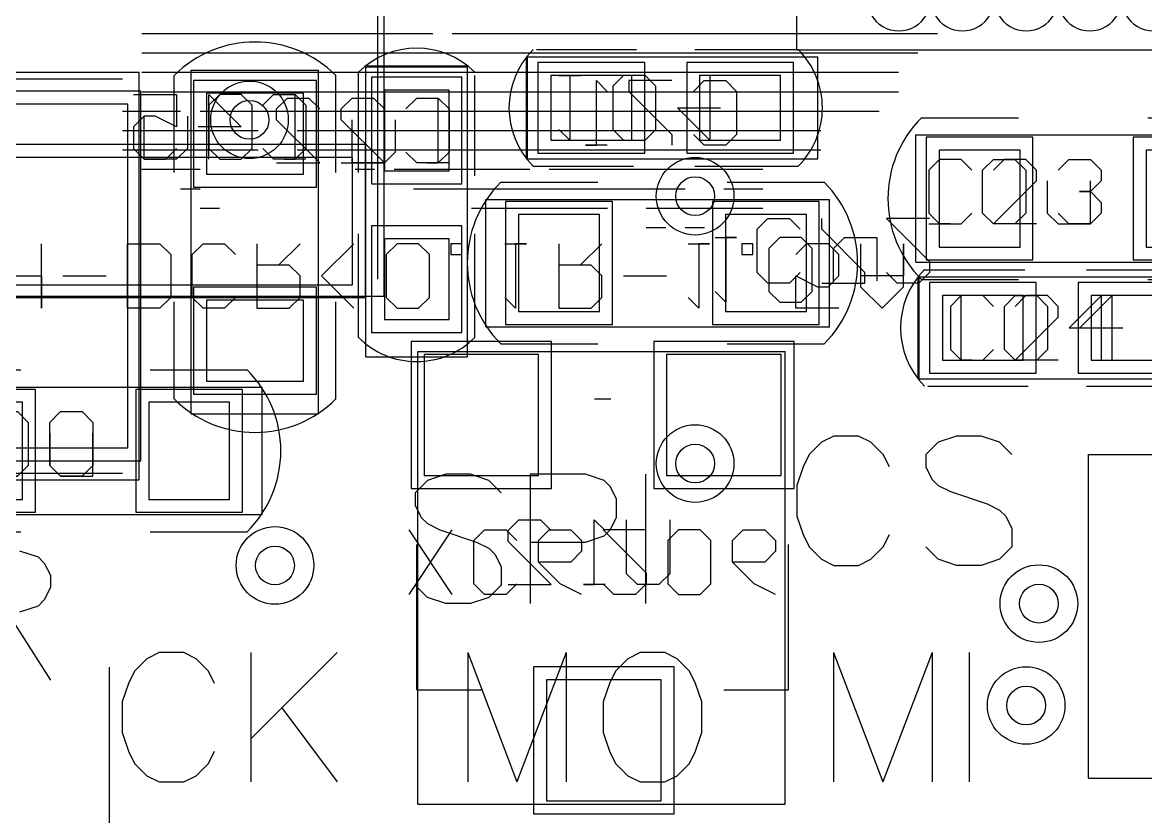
# Model space of a CAD drawing. Header units: millimetres. Extents: x 40.7 to 137.6, y 57.5 to 86.7.
# Drawn here: x 75.52 to 84.34, y 60.73 to 66.96 of the extents above; entities that cross this region are included whole.
import ezdxf

# ---------------------------------------------------------------- set-up
doc = ezdxf.new("R2010")
doc.units = ezdxf.units.MM
for name, color, linetype in [('BottomOverlay', 54, 'Continuous'), ('BottomPaste', 16, 'Continuous'), ('BottomSolder', 6, 'Continuous'), ('DrillDrawing', 1, 'Continuous'), ('Mechanical13', 56, 'Continuous'), ('Mechanical14', 56, 'Continuous'), ('Mechanical15', 56, 'Continuous'), ('Mechanical16', 56, 'Continuous'), ('MultiLayer', 9, 'Continuous'), ('PadHoleLayer', 156, 'Continuous'), ('TopOverlay', 2, 'Continuous'), ('TopPaste', 8, 'Continuous'), ('TopSolder', 216, 'Continuous'), ('ViaHoleLayer', 16, 'Continuous')]:
    doc.layers.add(name, color=color, linetype=linetype)

# ---------------------------------------------------------------- blocks, each defined once
blk = doc.blocks.new('MSOP10_B_2')
at = {"layer": 'BottomSolder'}
for centre in [(2.75, 1), (2.75, 0.5), (2.75, 0), (2.75, -0.5), (2.75, -1)]:
    blk.add_arc(centre, 0.2516, 270, 90, dxfattribs=at)
at = {"layer": 'Mechanical16'}
for q in [(3.15, 1.8), (-3.15, -1.8)]:
    blk.add_line((3.15, -1.8), q, dxfattribs=at)
blk = doc.blocks.new('0402C_B_7')
at = {"layer": 'BottomOverlay'}
for p, q in [((0.3556, 0.4572), (-0.4318, 0.4572)), ((1.6256, 0.4572), (0.8128, 0.4572)), ((0.3302, -0.4572), (-0.4572, -0.4572)), ((1.6256, -0.4572), (0.8128, -0.4572))]:
    blk.add_line(p, q, dxfattribs=at)
for centre, start, end in [((0, 0), 135, 225), ((1.1684, 0), 315, 45)]:
    blk.add_arc(centre, 0.6466, start, end, dxfattribs=at)
at = {"layer": 'BottomPaste'}
for p, q in [((-0.3175, 0.254), (-0.3175, -0.254)), ((0.3175, 0.254), (-0.3175, 0.254)), ((0.3175, -0.254), (0.3175, 0.254)), ((0.8509, 0.254), (0.8509, -0.254)), ((1.4859, 0.254), (0.8509, 0.254)), ((1.4859, -0.254), (1.4859, 0.254)), ((-0.3175, -0.254), (0.3175, -0.254)), ((0.8509, -0.254), (1.4859, -0.254))]:
    blk.add_line(p, q, dxfattribs=at)
at = {"layer": 'BottomSolder'}
for p, q in [((-0.4191, 0.3556), (-0.4191, -0.3556)), ((0.4191, 0.3556), (-0.4191, 0.3556)), ((0.4191, -0.3556), (0.4191, 0.3556)), ((0.7493, 0.3556), (0.7493, -0.3556)), ((1.5875, 0.3556), (0.7493, 0.3556)), ((1.5875, -0.3556), (1.5875, 0.3556)), ((-0.4191, -0.3556), (0.4191, -0.3556)), ((0.7493, -0.3556), (1.5875, -0.3556))]:
    blk.add_line(p, q, dxfattribs=at)
at = {"layer": 'Mechanical14'}
for p, q in [((1.778, 0.4), (-0.508, 0.4)), ((-0.508, -0.4), (-0.508, 0.4)), ((1.778, -0.4), (1.778, 0.4)), ((-0.2538, 0.1694), (-0.1692, 0.254)), ((-0.1692, 0.254), (0.1694, 0.254)), ((0.1694, 0.254), (0.254, 0.1694)), ((-0.2538, 0.0001), (-0.2538, 0.1694)), ((0.254, 0.1694), (0.254, 0.0001)), ((-0.1692, -0.0846), (-0.2538, 0.0001)), ((0.254, 0.0001), (0.1694, -0.0846)), ((-0.2538, -0.3385), (-0.1692, -0.2538)), ((0.254, -0.2538), (-0.0846, -0.5924)), ((0.254, -0.5924), (0.254, -0.2538)), ((-0.2538, -0.5078), (-0.2538, -0.3385)), ((1.778, -0.4), (-0.508, -0.4)), ((-0.1692, -0.5924), (-0.2538, -0.5078)), ((-0.0846, -0.5924), (-0.1692, -0.5924)), ((-0.2538, -0.8463), (-0.1692, -0.7617)), ((0.254, -0.7617), (-0.0846, -1.1002)), ((0.254, -1.1002), (0.254, -0.7617)), ((-0.2538, -1.0156), (-0.2538, -0.8463)), ((-0.1692, -1.1002), (-0.2538, -1.0156)), ((-0.0846, -1.1002), (-0.1692, -1.1002))]:
    blk.add_line(p, q, dxfattribs=at)
at = {"layer": 'Mechanical16'}
for p, q in [((-0.5, -0.4), (-0.5, 0.4)), ((1.778, 0.4), (-0.5, 0.4)), ((1.778, -0.4), (1.778, 0.4)), ((-0.2538, 0.1694), (-0.1692, 0.254)), ((0.254, 0.254), (0.254, 0.0847)), ((0.254, 0.1694), (-0.2538, 0.1694)), ((0.254, 0.0847), (0.254, 0.1694)), ((-0.0846, -0.1692), (0.1694, -0.1692)), ((0.1694, -0.1692), (0.254, -0.2538)), ((0.254, -0.2538), (0.254, -0.5078)), ((1.778, -0.4), (-0.5, -0.4)), ((0.254, -0.5078), (-0.0846, -0.5078))]:
    blk.add_line(p, q, dxfattribs=at)
blk = doc.blocks.new('0603C_60')
at = {"layer": 'Mechanical13'}
for p, q in [((-0.5, -0.5), (-0.5, 0.5)), ((-0.5, 0.5), (2.2, 0.5)), ((2.2, -0.5), (2.2, 0.5)), ((-0.3154, 0.3078), (-0.4, 0.2232)), ((-0.1461, 0.3078), (-0.3154, 0.3078)), ((-0.0614, 0.2232), (-0.1461, 0.3078)), ((0.1925, 0.3078), (0.1078, 0.2232)), ((0.3618, 0.3078), (0.1925, 0.3078)), ((0.4464, 0.2232), (0.3618, 0.3078)), ((0.6157, 0.2232), (0.7003, 0.3078)), ((0.7003, 0.3078), (0.8696, 0.3078)), ((0.8696, 0.3078), (0.9542, 0.2232)), ((-0.4, 0.2232), (-0.4, -0.1154)), ((0.4464, 0.1386), (0.4464, 0.2232)), ((0.9542, 0.2232), (0.9542, 0.1386)), ((0.1078, -0.2), (0.4464, 0.1386)), ((0.9542, 0.1386), (0.8696, 0.0539)), ((0.8696, 0.0539), (0.7849, 0.0539)), ((0.7849, 0.0539), (0.8696, 0.0539)), ((0.8696, 0.0539), (0.9542, -0.0307)), ((0.9542, -0.0307), (0.9542, -0.1154)), ((-0.4, -0.1154), (-0.3154, -0.2)), ((-0.1461, -0.2), (-0.0614, -0.1154)), ((0.7003, -0.2), (0.6157, -0.1154)), ((0.9542, -0.1154), (0.8696, -0.2)), ((-0.3154, -0.2), (-0.1461, -0.2)), ((0.4464, -0.2), (0.1078, -0.2)), ((0.8696, -0.2), (0.7003, -0.2)), ((-0.5, -0.5), (2.2, -0.5))]:
    blk.add_line(p, q, dxfattribs=at)
at = {"layer": 'Mechanical15'}
for p, q in [((-0.5, -0.5), (-0.5, 0.5)), ((-0.5, 0.5), (2.2, 0.5)), ((2.2, -0.5), (2.2, 0.5)), ((-0.3154, 0.3078), (-0.4, 0.2232)), ((-0.3154, -0.2), (-0.3154, 0.3078)), ((0.0232, 0.2232), (0.1078, 0.3078)), ((0.1078, 0.3078), (0.2771, 0.3078)), ((0.2771, 0.3078), (0.3618, 0.2232)), ((0.0232, -0.1154), (0.0232, 0.2232)), ((0.3618, 0.2232), (0.3618, -0.1154)), ((0.531, 0.1386), (0.531, -0.1154)), ((0.8696, -0.2), (0.8696, 0.1386)), ((0.1078, -0.2), (0.0232, -0.1154)), ((0.3618, -0.1154), (0.2771, -0.2)), ((0.531, -0.1154), (0.6157, -0.2)), ((-0.4, -0.2), (-0.2307, -0.2)), ((-0.2307, -0.2), (-0.3154, -0.2)), ((0.2771, -0.2), (0.1078, -0.2)), ((0.6157, -0.2), (0.8696, -0.2)), ((-0.5, -0.5), (2.2, -0.5))]:
    blk.add_line(p, q, dxfattribs=at)
at = {"layer": 'TopOverlay'}
for p, q in [((-0.4572, 0.635), (0.3048, 0.635)), ((1.3208, 0.635), (2.0828, 0.635)), ((-0.4572, -0.635), (0.3048, -0.635)), ((1.3208, -0.635), (2.0828, -0.635))]:
    blk.add_line(p, q, dxfattribs=at)
for centre, start, end in [((0.1778, 0), 135, 225), ((1.4478, 0), 315, 45)]:
    blk.add_arc(centre, 0.898, start, end, dxfattribs=at)
at = {"layer": 'TopPaste'}
for p, q in [((-0.3175, 0.381), (-0.3175, -0.381)), ((0.3175, 0.381), (-0.3175, 0.381)), ((0.3175, -0.381), (0.3175, 0.381)), ((1.3081, 0.381), (1.3081, -0.381)), ((1.9431, 0.381), (1.3081, 0.381)), ((1.9431, -0.381), (1.9431, 0.381)), ((-0.3175, -0.381), (0.3175, -0.381)), ((1.3081, -0.381), (1.9431, -0.381))]:
    blk.add_line(p, q, dxfattribs=at)
at = {"layer": 'TopSolder'}
for p, q in [((-0.4191, 0.4826), (-0.4191, -0.4826)), ((0.4191, 0.4826), (-0.4191, 0.4826)), ((0.4191, -0.4826), (0.4191, 0.4826)), ((1.2065, 0.4826), (1.2065, -0.4826)), ((2.0447, 0.4826), (1.2065, 0.4826)), ((2.0447, -0.4826), (2.0447, 0.4826)), ((-0.4191, -0.4826), (0.4191, -0.4826)), ((1.2065, -0.4826), (2.0447, -0.4826))]:
    blk.add_line(p, q, dxfattribs=at)
blk = doc.blocks.new('0402C_61')
at = {"layer": 'Mechanical13'}
for p, q in [((-0.508, 0.4), (1.778, 0.4)), ((-0.508, -0.4), (-0.508, 0.4)), ((1.778, -0.4), (1.778, 0.4)), ((-0.1694, 0.2538), (-0.254, 0.1692)), ((-0.0001, 0.2538), (-0.1694, 0.2538)), ((0.0846, 0.1692), (-0.0001, 0.2538)), ((0.3385, 0.2538), (0.2538, 0.1692)), ((0.5078, 0.2538), (0.3385, 0.2538)), ((0.5924, 0.1692), (0.5078, 0.2538)), ((1.0156, 0.2538), (0.7617, -0.0001)), ((1.0156, -0.254), (1.0156, 0.2538)), ((-0.254, 0.1692), (-0.254, -0.1694)), ((0.5924, 0.0846), (0.5924, 0.1692)), ((0.2538, -0.254), (0.5924, 0.0846)), ((0.7617, -0.0001), (1.1002, -0.0001)), ((-0.254, -0.1694), (-0.1694, -0.254)), ((-0.0001, -0.254), (0.0846, -0.1694)), ((-0.1694, -0.254), (-0.0001, -0.254)), ((0.5924, -0.254), (0.2538, -0.254)), ((-0.508, -0.4), (1.778, -0.4))]:
    blk.add_line(p, q, dxfattribs=at)
at = {"layer": 'Mechanical15'}
for p, q in [((-0.5, -0.4), (-0.5, 0.4)), ((-0.5, 0.4), (1.778, 0.4)), ((1.778, -0.4), (1.778, 0.4)), ((-0.1694, 0.2538), (-0.254, 0.1692)), ((-0.1694, -0.254), (-0.1694, 0.2538)), ((0.1692, 0.1692), (0.2538, 0.2538)), ((0.2538, 0.2538), (0.4231, 0.2538)), ((0.4231, 0.2538), (0.5078, 0.1692)), ((0.931, 0.2538), (0.677, -0.0001)), ((0.931, -0.254), (0.931, 0.2538)), ((0.1692, -0.1694), (0.1692, 0.1692)), ((0.5078, 0.1692), (0.5078, -0.1694)), ((0.677, -0.0001), (1.0156, -0.0001)), ((0.2538, -0.254), (0.1692, -0.1694)), ((0.5078, -0.1694), (0.4231, -0.254)), ((-0.254, -0.254), (-0.0847, -0.254)), ((-0.0847, -0.254), (-0.1694, -0.254)), ((0.4231, -0.254), (0.2538, -0.254)), ((-0.5, -0.4), (1.778, -0.4))]:
    blk.add_line(p, q, dxfattribs=at)
at = {"layer": 'TopOverlay'}
for p, q in [((-0.4572, 0.4572), (0.3302, 0.4572)), ((0.8128, 0.4572), (1.6256, 0.4572)), ((-0.4318, -0.4572), (0.3556, -0.4572)), ((0.8128, -0.4572), (1.6256, -0.4572))]:
    blk.add_line(p, q, dxfattribs=at)
for centre, start, end in [((0, 0), 135, 225), ((1.1684, 0), 315, 45)]:
    blk.add_arc(centre, 0.6466, start, end, dxfattribs=at)
at = {"layer": 'TopPaste'}
for p, q in [((-0.3175, 0.254), (-0.3175, -0.254)), ((0.3175, 0.254), (-0.3175, 0.254)), ((0.3175, -0.254), (0.3175, 0.254)), ((0.8509, 0.254), (0.8509, -0.254)), ((1.4859, 0.254), (0.8509, 0.254)), ((1.4859, -0.254), (1.4859, 0.254)), ((-0.3175, -0.254), (0.3175, -0.254)), ((0.8509, -0.254), (1.4859, -0.254))]:
    blk.add_line(p, q, dxfattribs=at)
at = {"layer": 'TopSolder'}
for p, q in [((-0.4191, 0.3556), (-0.4191, -0.3556)), ((0.4191, 0.3556), (-0.4191, 0.3556)), ((0.4191, -0.3556), (0.4191, 0.3556)), ((0.7493, 0.3556), (0.7493, -0.3556)), ((1.5875, 0.3556), (0.7493, 0.3556)), ((1.5875, -0.3556), (1.5875, 0.3556)), ((-0.4191, -0.3556), (0.4191, -0.3556)), ((0.7493, -0.3556), (1.5875, -0.3556))]:
    blk.add_line(p, q, dxfattribs=at)
blk = doc.blocks.new('0603C_B_62')
at = {"layer": 'BottomOverlay'}
for p, q in [((0.3048, 0.635), (-0.4572, 0.635)), ((2.0828, 0.635), (1.3208, 0.635)), ((0.3048, -0.635), (-0.4572, -0.635)), ((2.0828, -0.635), (1.3208, -0.635))]:
    blk.add_line(p, q, dxfattribs=at)
for centre, start, end in [((0.1778, 0), 135, 225), ((1.4478, 0), 315, 45)]:
    blk.add_arc(centre, 0.898, start, end, dxfattribs=at)
at = {"layer": 'BottomPaste'}
for p, q in [((-0.3175, 0.381), (-0.3175, -0.381)), ((0.3175, 0.381), (-0.3175, 0.381)), ((0.3175, -0.381), (0.3175, 0.381)), ((1.3081, 0.381), (1.3081, -0.381)), ((1.9431, 0.381), (1.3081, 0.381)), ((1.9431, -0.381), (1.9431, 0.381)), ((-0.3175, -0.381), (0.3175, -0.381)), ((1.3081, -0.381), (1.9431, -0.381))]:
    blk.add_line(p, q, dxfattribs=at)
at = {"layer": 'BottomSolder'}
for p, q in [((-0.4191, 0.4826), (-0.4191, -0.4826)), ((0.4191, 0.4826), (-0.4191, 0.4826)), ((0.4191, -0.4826), (0.4191, 0.4826)), ((1.2065, 0.4826), (1.2065, -0.4826)), ((2.0447, 0.4826), (1.2065, 0.4826)), ((2.0447, -0.4826), (2.0447, 0.4826)), ((-0.4191, -0.4826), (0.4191, -0.4826)), ((1.2065, -0.4826), (2.0447, -0.4826))]:
    blk.add_line(p, q, dxfattribs=at)
at = {"layer": 'Mechanical14'}
for p, q in [((2.2, 0.5), (-0.5, 0.5)), ((-0.5, -0.5), (-0.5, 0.5)), ((2.2, -0.5), (2.2, 0.5)), ((-0.3078, 0.3154), (-0.2232, 0.4)), ((-0.2232, 0.4), (0.1154, 0.4)), ((0.1154, 0.4), (0.2, 0.3154)), ((-0.3078, 0.1461), (-0.3078, 0.3154)), ((0.2, 0.3154), (0.2, 0.1461)), ((-0.2232, 0.0614), (-0.3078, 0.1461)), ((0.2, 0.1461), (0.1154, 0.0614)), ((-0.3078, -0.3618), (-0.0539, -0.1078)), ((-0.0539, -0.1078), (-0.0539, -0.4464)), ((0.2, -0.3618), (-0.3078, -0.3618)), ((2.2, -0.5), (-0.5, -0.5)), ((-0.3078, -0.9542), (-0.3078, -0.6157)), ((-0.3078, -0.6157), (-0.0539, -0.6157)), ((-0.0539, -0.6157), (-0.1386, -0.7849)), ((0.2, -0.7003), (0.1154, -0.6157)), ((0.2, -0.8696), (0.2, -0.7003)), ((-0.1386, -0.7849), (-0.1386, -0.8696)), ((-0.1386, -0.8696), (-0.0539, -0.9542)), ((0.1154, -0.9542), (0.2, -0.8696)), ((-0.0539, -0.9542), (0.1154, -0.9542))]:
    blk.add_line(p, q, dxfattribs=at)
at = {"layer": 'Mechanical16'}
for p, q in [((-0.5, -0.5), (-0.5, 0.5)), ((2.2, 0.5), (-0.5, 0.5)), ((2.2, -0.5), (2.2, 0.5)), ((-0.3078, 0.3154), (-0.2232, 0.4)), ((0.2, 0.4), (0.2, 0.2307)), ((0.2, 0.3154), (-0.3078, 0.3154)), ((0.2, 0.2307), (0.2, 0.3154)), ((-0.2232, -0.0232), (-0.3078, -0.1078)), ((0.1154, -0.0232), (-0.2232, -0.0232)), ((0.2, -0.1078), (0.1154, -0.0232)), ((-0.3078, -0.1078), (-0.3078, -0.2771)), ((0.2, -0.2771), (0.2, -0.1078)), ((-0.3078, -0.2771), (-0.2232, -0.3618)), ((0.1154, -0.3618), (0.2, -0.2771)), ((-0.2232, -0.3618), (0.1154, -0.3618)), ((2.2, -0.5), (-0.5, -0.5)), ((-0.1386, -0.531), (0.1154, -0.531)), ((0.1154, -0.531), (0.2, -0.6157)), ((0.2, -0.6157), (0.2, -0.8696)), ((0.2, -0.8696), (-0.1386, -0.8696))]:
    blk.add_line(p, q, dxfattribs=at)
blk = doc.blocks.new('NR3015_B_72')
at = {"layer": 'BottomOverlay'}
for p, q in [((-0.4318, 1.5494), (2.667, 1.5494)), ((-0.4318, -1.5494), (2.667, -1.5494))]:
    blk.add_line(p, q, dxfattribs=at)
at = {"layer": 'BottomPaste'}
for p, q in [((2.7098, 1.35), (1.7098, 1.35)), ((2.7098, -1.35), (2.7098, 1.35)), ((1.7098, -1.35), (2.7098, -1.35))]:
    blk.add_line(p, q, dxfattribs=at)
at = {"layer": 'BottomSolder'}
for p, q in [((2.8114, 1.4516), (1.6082, 1.4516)), ((2.8114, -1.4516), (2.8114, 1.4516)), ((1.6082, -1.4516), (2.8114, -1.4516))]:
    blk.add_line(p, q, dxfattribs=at)
at = {"layer": 'Mechanical14'}
for p, q in [((-0.6, 1.6), (2.8, 1.6)), ((2.8, -1.6), (2.8, 1.6)), ((-0.6, -1.6), (2.8, -1.6))]:
    blk.add_line(p, q, dxfattribs=at)
at = {"layer": 'Mechanical16'}
for p, q in [((-0.6, 1.6), (2.8, 1.6)), ((2.8, -1.6), (2.8, 1.6)), ((2.0313, -0.2538), (2.0313, 0.254)), ((2.7084, -0.2538), (2.7084, 0.254)), ((2.7084, 0.254), (2.9623, 0.254)), ((2.9623, 0.254), (3.0469, 0.1694)), ((3.2162, 0.1694), (3.3008, 0.254)), ((3.3008, 0.254), (3.4701, 0.254)), ((3.4701, 0.254), (3.5548, 0.1694)), ((3.724, 0.254), (3.724, -0.2538)), ((3.8933, 0.0847), (4.0626, 0.254)), ((4.4858, 0.254), (4.2319, 0.0001)), ((4.8244, 0.254), (4.7397, 0.1694)), ((4.9936, 0.254), (4.8244, 0.254)), ((5.0783, 0.1694), (4.9936, 0.254)), ((5.2475, 0.254), (5.2475, 0.1694)), ((5.3322, 0.254), (5.2475, 0.254)), ((5.3322, 0.1694), (5.3322, 0.254)), ((5.6707, 0.254), (5.84, 0.254)), ((5.84, 0.254), (5.7554, 0.254)), ((5.7554, 0.254), (5.7554, -0.2538)), ((6.0939, 0.254), (6.0939, -0.2538)), ((6.2632, 0.0847), (6.4325, 0.254)), ((7.1096, 0.254), (7.2789, 0.254)), ((7.2789, 0.254), (7.1943, 0.254)), ((7.1943, 0.254), (7.1943, -0.2538)), ((7.5328, 0.254), (7.5328, 0.1694)), ((7.6174, 0.254), (7.5328, 0.254)), ((7.6174, 0.1694), (7.6174, 0.254)), ((8.0406, 0.254), (7.956, 0.1694)), ((8.2099, 0.254), (8.0406, 0.254)), ((8.2946, 0.1694), (8.2099, 0.254)), ((8.4638, 0.254), (8.4638, -0.0846)), ((8.8024, -0.0846), (8.8024, 0.254)), ((8.8024, 0.254), (8.8024, 0.0001)), ((3.0469, 0.1694), (3.0469, -0.1692)), ((3.2162, -0.1692), (3.2162, 0.1694)), ((4.7397, 0.1694), (4.7397, -0.1692)), ((5.0783, -0.1692), (5.0783, 0.1694)), ((5.2475, 0.1694), (5.3322, 0.1694)), ((7.5328, 0.1694), (7.6174, 0.1694)), ((8.2946, 0.0001), (8.2946, 0.1694)), ((1.6927, 0.0001), (2.0313, 0.0001)), ((2.0313, 0.0001), (2.0313, -0.2538)), ((2.2005, 0.0001), (2.5391, 0.0001)), ((3.978, 0.0847), (3.724, 0.0847)), ((4.0626, 0.0001), (3.978, 0.0847)), ((4.0626, -0.1692), (4.0626, 0.0001)), ((4.2319, 0.0001), (4.4858, -0.2538)), ((6.3479, 0.0847), (6.0939, 0.0847)), ((6.4325, 0.0001), (6.3479, 0.0847)), ((6.4325, -0.1692), (6.4325, 0.0001)), ((6.6018, 0.0001), (6.9403, 0.0001)), ((7.956, -0.2538), (7.956, 0.0001)), ((7.956, 0.0001), (8.1253, -0.0846)), ((8.2099, -0.0846), (8.2946, 0.0001)), ((8.8024, 0.0001), (8.4638, 0.0001)), ((8.1253, -0.0846), (8.2099, -0.0846)), ((8.4638, -0.0846), (8.6331, -0.2538)), ((8.6331, -0.2538), (8.8024, -0.0846)), ((3.0469, -0.1692), (2.9623, -0.2538)), ((3.3008, -0.2538), (3.2162, -0.1692)), ((3.5548, -0.1692), (3.4701, -0.2538)), ((3.978, -0.2538), (4.0626, -0.1692)), ((4.7397, -0.1692), (4.8244, -0.2538)), ((4.9936, -0.2538), (5.0783, -0.1692)), ((5.7554, -0.2538), (5.6707, -0.1692)), ((6.3479, -0.2538), (6.4325, -0.1692)), ((7.1943, -0.2538), (7.1096, -0.1692)), ((2.9623, -0.2538), (2.7084, -0.2538)), ((3.4701, -0.2538), (3.3008, -0.2538)), ((3.724, -0.2538), (3.978, -0.2538)), ((4.8244, -0.2538), (4.9936, -0.2538)), ((6.0939, -0.2538), (6.3479, -0.2538)), ((8.2946, -0.2538), (7.956, -0.2538)), ((-0.6, -1.6), (2.8, -1.6))]:
    blk.add_line(p, q, dxfattribs=at)
blk = doc.blocks.new('SOT_23_B_84')
at = {"layer": 'BottomOverlay'}
for p, q in [((0.889, 0.127), (1.016, 0.127)), ((-0.508, -2.159), (-0.508, -1.016)), ((2.413, -2.159), (2.413, -1.016)), ((-0.508, -2.159), (0, -2.159)), ((1.905, -2.159), (2.413, -2.159))]:
    blk.add_line(p, q, dxfattribs=at)
at = {"layer": 'BottomPaste'}
for p, q in [((-0.45, 0.475), (-0.45, -0.475)), ((0.45, 0.475), (-0.45, 0.475)), ((0.45, -0.475), (0.45, 0.475)), ((1.455, 0.475), (1.455, -0.475)), ((2.355, 0.475), (1.455, 0.475)), ((2.355, -0.475), (2.355, 0.475)), ((-0.45, -0.475), (0.45, -0.475)), ((1.455, -0.475), (2.355, -0.475)), ((0.512, -2.0801), (0.512, -3.0301)), ((1.412, -2.0801), (0.512, -2.0801)), ((1.412, -3.0301), (1.412, -2.0801)), ((0.512, -3.0301), (1.412, -3.0301))]:
    blk.add_line(p, q, dxfattribs=at)
at = {"layer": 'BottomSolder'}
for p, q in [((-0.5516, 0.5766), (-0.5516, -0.5766)), ((0.5516, 0.5766), (-0.5516, 0.5766)), ((0.5516, -0.5766), (0.5516, 0.5766)), ((1.3534, 0.5766), (1.3534, -0.5766)), ((2.4566, 0.5766), (1.3534, 0.5766)), ((2.4566, -0.5766), (2.4566, 0.5766)), ((-0.5516, -0.5766), (0.5516, -0.5766)), ((1.3534, -0.5766), (2.4566, -0.5766)), ((0.4104, -1.9785), (0.4104, -3.1317)), ((1.5136, -1.9785), (0.4104, -1.9785)), ((1.5136, -3.1317), (1.5136, -1.9785)), ((0.4104, -3.1317), (1.5136, -3.1317))]:
    blk.add_line(p, q, dxfattribs=at)
at = {"layer": 'Mechanical14'}
for p, q in [((-0.5, 0.5), (2.387, 0.5)), ((-0.5, -3.0551), (-0.5, 0.5)), ((2.387, -3.0551), (2.387, 0.5)), ((0.2094, -0.9078), (0.294, -0.8232)), ((0.294, -0.8232), (0.4633, -0.8232)), ((0.4633, -0.8232), (0.548, -0.9078)), ((0.8865, -1.331), (0.8865, -0.8232)), ((0.8865, -0.8232), (0.9712, -0.9078)), ((1.1404, -1.2464), (1.1404, -0.8232)), ((1.479, -0.8232), (1.479, -1.2464)), ((0.2094, -0.9924), (0.2094, -0.9078)), ((0.548, -1.331), (0.2094, -0.9924)), ((1.2251, -1.331), (1.1404, -1.2464)), ((1.479, -1.2464), (1.3944, -1.331)), ((0.2094, -1.331), (0.548, -1.331)), ((0.9712, -1.331), (0.8019, -1.331)), ((0.8019, -1.331), (0.8865, -1.331)), ((1.3944, -1.331), (1.2251, -1.331)), ((-0.5, -3.0551), (2.387, -3.0551))]:
    blk.add_line(p, q, dxfattribs=at)
at = {"layer": 'Mechanical16'}
for p, q in [((-0.5, -3.0551), (-0.5, 0.5)), ((-0.5, 0.5), (2.387, 0.5)), ((2.387, -3.0551), (2.387, 0.5)), ((-0.567, -1.4089), (-0.2284, -0.9011)), ((-0.2284, -1.4089), (-0.567, -0.9011)), ((-0.0591, -0.9857), (0.0255, -0.9011)), ((0.0255, -0.9011), (0.1948, -0.9011)), ((0.1948, -0.9011), (0.2794, -0.9857)), ((0.4487, -0.9857), (0.5333, -0.9011)), ((0.5333, -0.9011), (0.7026, -0.9011)), ((0.7026, -0.9011), (0.7873, -0.9857)), ((1.2951, -0.9011), (0.9565, -0.9011)), ((0.9565, -0.9011), (1.2951, -1.2396)), ((1.549, -0.9011), (1.4644, -0.9857)), ((1.7183, -0.9011), (1.549, -0.9011)), ((1.8029, -0.9857), (1.7183, -0.9011)), ((1.9722, -0.9857), (2.0568, -0.9011)), ((2.0568, -0.9011), (2.2261, -0.9011)), ((2.2261, -0.9011), (2.3108, -0.9857)), ((-0.0591, -1.3243), (-0.0591, -0.9857)), ((0.4487, -1.155), (0.4487, -0.9857)), ((0.7873, -0.9857), (0.7873, -1.0703)), ((1.4644, -0.9857), (1.4644, -1.3243)), ((1.8029, -1.3243), (1.8029, -0.9857)), ((1.9722, -1.155), (1.9722, -0.9857)), ((2.3108, -0.9857), (2.3108, -1.0703)), ((0.7873, -1.0703), (0.7026, -1.155)), ((2.3108, -1.0703), (2.2261, -1.155)), ((0.618, -1.3243), (0.4487, -1.155)), ((0.7026, -1.155), (0.4487, -1.155)), ((2.1415, -1.3243), (1.9722, -1.155)), ((2.2261, -1.155), (1.9722, -1.155)), ((1.2951, -1.2396), (1.2951, -1.3243)), ((0.0255, -1.4089), (-0.0591, -1.3243)), ((0.1948, -1.4089), (0.0255, -1.4089)), ((0.2794, -1.3243), (0.1948, -1.4089)), ((0.7873, -1.4089), (0.618, -1.3243)), ((1.0412, -1.4089), (0.9565, -1.3243)), ((1.2104, -1.4089), (1.0412, -1.4089)), ((1.2951, -1.3243), (1.2104, -1.4089)), ((1.4644, -1.3243), (1.549, -1.4089)), ((1.549, -1.4089), (1.7183, -1.4089)), ((1.7183, -1.4089), (1.8029, -1.3243)), ((2.3108, -1.4089), (2.1415, -1.3243)), ((-0.5, -3.0551), (2.387, -3.0551))]:
    blk.add_line(p, q, dxfattribs=at)
blk = doc.blocks.new('0603C_B_85')
at = {"layer": 'BottomOverlay'}
for p, q in [((0.3048, 0.635), (-0.4572, 0.635)), ((2.0828, 0.635), (1.3208, 0.635)), ((0.3048, -0.635), (-0.4572, -0.635)), ((2.0828, -0.635), (1.3208, -0.635))]:
    blk.add_line(p, q, dxfattribs=at)
for centre, start, end in [((0.1778, 0), 135, 225), ((1.4478, 0), 315, 45)]:
    blk.add_arc(centre, 0.898, start, end, dxfattribs=at)
at = {"layer": 'BottomPaste'}
for p, q in [((-0.3175, 0.381), (-0.3175, -0.381)), ((0.3175, 0.381), (-0.3175, 0.381)), ((0.3175, -0.381), (0.3175, 0.381)), ((1.3081, 0.381), (1.3081, -0.381)), ((1.9431, 0.381), (1.3081, 0.381)), ((1.9431, -0.381), (1.9431, 0.381)), ((-0.3175, -0.381), (0.3175, -0.381)), ((1.3081, -0.381), (1.9431, -0.381))]:
    blk.add_line(p, q, dxfattribs=at)
at = {"layer": 'BottomSolder'}
for p, q in [((-0.4191, 0.4826), (-0.4191, -0.4826)), ((0.4191, 0.4826), (-0.4191, 0.4826)), ((0.4191, -0.4826), (0.4191, 0.4826)), ((1.2065, 0.4826), (1.2065, -0.4826)), ((2.0447, 0.4826), (1.2065, 0.4826)), ((2.0447, -0.4826), (2.0447, 0.4826)), ((-0.4191, -0.4826), (0.4191, -0.4826)), ((1.2065, -0.4826), (2.0447, -0.4826))]:
    blk.add_line(p, q, dxfattribs=at)
at = {"layer": 'Mechanical14'}
for p, q in [((2.2, 0.5), (-0.5, 0.5)), ((-0.5, 0.5), (-0.5, -0.5)), ((2.2, 0.5), (2.2, -0.5)), ((-1.2854, 0.0734), (-1.2008, 0.158)), ((-1.2008, 0.158), (-1.0315, 0.158)), ((-1.0315, 0.158), (-0.9469, 0.0734)), ((-0.439, 0.158), (-0.7776, 0.158)), ((-0.7776, 0.158), (-0.7776, 0.0734)), ((-0.2698, 0.0734), (-0.1851, 0.158)), ((-0.1851, 0.158), (-0.0158, 0.158)), ((-0.0158, 0.158), (0.0688, 0.0734)), ((-1.2854, -0.0112), (-1.2854, 0.0734)), ((-0.7776, 0.0734), (-0.439, -0.2652)), ((0.0688, 0.0734), (0.0688, -0.2652)), ((-0.9469, -0.3498), (-1.2854, -0.0112)), ((-1.2854, -0.3498), (-0.9469, -0.3498)), ((-0.439, -0.2652), (-0.439, -0.3498)), ((-0.1851, -0.3498), (-0.2698, -0.2652)), ((-0.0158, -0.3498), (-0.1851, -0.3498)), ((0.0688, -0.2652), (-0.0158, -0.3498)), ((2.2, -0.5), (-0.5, -0.5))]:
    blk.add_line(p, q, dxfattribs=at)
at = {"layer": 'Mechanical16'}
for p, q in [((-0.5, 0.5), (-0.5, -0.5)), ((2.2, 0.5), (-0.5, 0.5)), ((2.2, 0.5), (2.2, -0.5)), ((-0.2771, 0.3078), (-0.3618, 0.2232)), ((-0.1078, 0.3078), (-0.2771, 0.3078)), ((-0.0232, 0.2232), (-0.1078, 0.3078)), ((0.3154, -0.2), (0.3154, 0.3078)), ((0.3154, 0.3078), (0.4, 0.2232)), ((-0.3618, 0.2232), (-0.3618, -0.1154)), ((-0.0232, -0.1154), (-0.0232, 0.2232)), ((-0.8696, -0.2), (-0.8696, 0.1386)), ((-0.531, 0.1386), (-0.531, -0.1154)), ((-0.531, -0.1154), (-0.6157, -0.2)), ((-0.3618, -0.1154), (-0.2771, -0.2)), ((-0.1078, -0.2), (-0.0232, -0.1154)), ((-0.6157, -0.2), (-0.8696, -0.2)), ((-0.2771, -0.2), (-0.1078, -0.2)), ((0.4, -0.2), (0.2307, -0.2)), ((0.2307, -0.2), (0.3154, -0.2)), ((2.2, -0.5), (-0.5, -0.5))]:
    blk.add_line(p, q, dxfattribs=at)
blk = doc.blocks.new('0402C_B_86')
at = {"layer": 'BottomOverlay'}
for p, q in [((-0.4318, 0.4572), (0.3556, 0.4572)), ((0.8128, 0.4572), (1.6256, 0.4572)), ((-0.4572, -0.4572), (0.3302, -0.4572)), ((0.8128, -0.4572), (1.6256, -0.4572))]:
    blk.add_line(p, q, dxfattribs=at)
for centre, start, end in [((0, 0), 135, 225), ((1.1684, 0), 315, 45)]:
    blk.add_arc(centre, 0.6466, start, end, dxfattribs=at)
at = {"layer": 'BottomPaste'}
for p, q in [((-0.3175, 0.254), (-0.3175, -0.254)), ((0.3175, 0.254), (-0.3175, 0.254)), ((0.3175, -0.254), (0.3175, 0.254)), ((0.8509, 0.254), (0.8509, -0.254)), ((1.4859, 0.254), (0.8509, 0.254)), ((1.4859, -0.254), (1.4859, 0.254)), ((-0.3175, -0.254), (0.3175, -0.254)), ((0.8509, -0.254), (1.4859, -0.254))]:
    blk.add_line(p, q, dxfattribs=at)
at = {"layer": 'BottomSolder'}
for p, q in [((-0.4191, 0.3556), (-0.4191, -0.3556)), ((0.4191, 0.3556), (-0.4191, 0.3556)), ((0.4191, -0.3556), (0.4191, 0.3556)), ((0.7493, 0.3556), (0.7493, -0.3556)), ((1.5875, 0.3556), (0.7493, 0.3556)), ((1.5875, -0.3556), (1.5875, 0.3556)), ((-0.4191, -0.3556), (0.4191, -0.3556)), ((0.7493, -0.3556), (1.5875, -0.3556))]:
    blk.add_line(p, q, dxfattribs=at)
at = {"layer": 'Mechanical14'}
for p, q in [((-0.508, 0.4), (1.778, 0.4)), ((-0.508, -0.4), (-0.508, 0.4)), ((1.778, -0.4), (1.778, 0.4)), ((0.0401, -0.294), (0.0401, 0.2138)), ((0.0401, 0.2138), (0.1247, 0.1292)), ((0.6326, 0.2138), (0.294, 0.2138)), ((0.294, 0.2138), (0.294, 0.1292)), ((0.8018, 0.1292), (0.8865, 0.2138)), ((0.8865, 0.2138), (1.0558, 0.2138)), ((1.0558, 0.2138), (1.1404, 0.1292)), ((0.294, 0.1292), (0.6326, -0.2094)), ((1.1404, 0.1292), (1.1404, -0.2094)), ((0.6326, -0.2094), (0.6326, -0.294)), ((0.8865, -0.294), (0.8018, -0.2094)), ((1.1404, -0.2094), (1.0558, -0.294)), ((0.1247, -0.294), (-0.0445, -0.294)), ((-0.0445, -0.294), (0.0401, -0.294)), ((1.0558, -0.294), (0.8865, -0.294)), ((-0.508, -0.4), (1.778, -0.4))]:
    blk.add_line(p, q, dxfattribs=at)
at = {"layer": 'Mechanical16'}
for p, q in [((-0.5, -0.4), (-0.5, 0.4)), ((-0.5, 0.4), (1.778, 0.4)), ((1.778, -0.4), (1.778, 0.4)), ((-0.254, 0.254), (-0.0847, 0.254)), ((-0.0847, 0.254), (-0.1694, 0.254)), ((-0.1694, 0.254), (-0.1694, -0.2538)), ((0.2538, 0.254), (0.1692, 0.1694)), ((0.4231, 0.254), (0.2538, 0.254)), ((0.5078, 0.1694), (0.4231, 0.254)), ((0.931, 0.254), (0.931, -0.2538)), ((0.1692, 0.1694), (0.1692, -0.1692)), ((0.5078, -0.1692), (0.5078, 0.1694)), ((0.931, -0.2538), (0.677, 0.0001)), ((0.677, 0.0001), (1.0156, 0.0001)), ((-0.1694, -0.2538), (-0.254, -0.1692)), ((0.1692, -0.1692), (0.2538, -0.2538)), ((0.4231, -0.2538), (0.5078, -0.1692)), ((0.2538, -0.2538), (0.4231, -0.2538)), ((-0.5, -0.4), (1.778, -0.4))]:
    blk.add_line(p, q, dxfattribs=at)
blk = doc.blocks.new('SIP2_2_54_88')
at = {"layer": 'BottomSolder'}
for p, q in [((-0.7516, 0.9016), (-0.7516, -0.9016)), ((0.7516, 0.9016), (-0.7516, 0.9016)), ((0.7516, -0.9016), (0.7516, 0.9016)), ((1.7884, 0.15), (1.7884, -0.15)), ((3.2916, 0.15), (3.2916, -0.15)), ((-0.7516, -0.9016), (0.7516, -0.9016))]:
    blk.add_line(p, q, dxfattribs=at)
for centre, start, end in [((2.54, 0.15), 0, 180), ((2.54, -0.15), 180, 0)]:
    blk.add_arc(centre, 0.7516, start, end, dxfattribs=at)
at = {"layer": 'MultiLayer'}
for p, q in [((-0.65, 0.8), (-0.65, -0.8)), ((0.65, 0.8), (-0.65, 0.8)), ((0.65, -0.8), (0.65, 0.8)), ((1.89, 0.15), (1.89, -0.15)), ((3.19, 0.15), (3.19, -0.15)), ((-0.65, -0.8), (0.65, -0.8))]:
    blk.add_line(p, q, dxfattribs=at)
for centre, start, end in [((2.54, 0.15), 0, 180), ((2.54, -0.15), 180, 0)]:
    blk.add_arc(centre, 0.65, start, end, dxfattribs=at)
at = {"layer": 'PadHoleLayer'}
for centre in [(0, 0), (2.54, 0)]:
    blk.add_circle(centre, 0.4, dxfattribs=at)
at = {"layer": 'TopOverlay'}
for p, q in [((-1.27, 1.27), (-1.27, -1.27)), ((3.81, 1.27), (-1.27, 1.27)), ((1.27, 1.27), (1.27, -1.27)), ((3.81, 1.27), (3.81, -1.27)), ((3.81, -1.27), (-1.27, -1.27))]:
    blk.add_line(p, q, dxfattribs=at)
at = {"layer": 'TopSolder'}
for p, q in [((-0.7516, 0.9016), (-0.7516, -0.9016)), ((0.7516, 0.9016), (-0.7516, 0.9016)), ((0.7516, -0.9016), (0.7516, 0.9016)), ((1.7884, 0.15), (1.7884, -0.15)), ((3.2916, 0.15), (3.2916, -0.15)), ((-0.7516, -0.9016), (0.7516, -0.9016))]:
    blk.add_line(p, q, dxfattribs=at)
for centre, start, end in [((2.54, 0.15), 0, 180), ((2.54, -0.15), 180, 0)]:
    blk.add_arc(centre, 0.7516, start, end, dxfattribs=at)
blk = doc.blocks.new('0603C_94')
at = {"layer": 'Mechanical13'}
for p, q in [((-0.5, -0.5), (-0.5, 0.5)), ((-0.5, 0.5), (2.2, 0.5)), ((2.2, -0.5), (2.2, 0.5)), ((-0.3154, 0.3078), (-0.4, 0.2232)), ((-0.1461, 0.3078), (-0.3154, 0.3078)), ((-0.0614, 0.2232), (-0.1461, 0.3078)), ((0.1925, 0.3078), (0.1078, 0.2232)), ((0.1925, -0.2), (0.1925, 0.3078)), ((0.531, 0.2232), (0.6157, 0.3078)), ((0.6157, 0.3078), (0.785, 0.3078)), ((0.785, 0.3078), (0.8696, 0.2232)), ((-0.4, 0.2232), (-0.4, -0.1154)), ((0.531, -0.1154), (0.531, 0.2232)), ((0.8696, 0.2232), (0.8696, -0.1154)), ((-0.4, -0.1154), (-0.3154, -0.2)), ((-0.1461, -0.2), (-0.0614, -0.1154)), ((0.6157, -0.2), (0.531, -0.1154)), ((0.8696, -0.1154), (0.785, -0.2)), ((-0.3154, -0.2), (-0.1461, -0.2)), ((0.1078, -0.2), (0.2771, -0.2)), ((0.2771, -0.2), (0.1925, -0.2)), ((0.785, -0.2), (0.6157, -0.2)), ((-0.5, -0.5), (2.2, -0.5))]:
    blk.add_line(p, q, dxfattribs=at)
at = {"layer": 'Mechanical15'}
for p, q in [((-0.5, -0.5), (-0.5, 0.5)), ((-0.5, 0.5), (2.2, 0.5)), ((2.2, -0.5), (2.2, 0.5)), ((-0.3154, 0.3078), (-0.4, 0.2232)), ((-0.3154, -0.2), (-0.3154, 0.3078)), ((0.0232, 0.2232), (0.1078, 0.3078)), ((0.1078, 0.3078), (0.2771, 0.3078)), ((0.2771, 0.3078), (0.3618, 0.2232)), ((0.0232, -0.1154), (0.0232, 0.2232)), ((0.3618, 0.2232), (0.3618, -0.1154)), ((0.531, 0.1386), (0.531, -0.1154)), ((0.8696, -0.2), (0.8696, 0.1386)), ((0.1078, -0.2), (0.0232, -0.1154)), ((0.3618, -0.1154), (0.2771, -0.2)), ((0.531, -0.1154), (0.6157, -0.2)), ((-0.4, -0.2), (-0.2307, -0.2)), ((-0.2307, -0.2), (-0.3154, -0.2)), ((0.2771, -0.2), (0.1078, -0.2)), ((0.6157, -0.2), (0.8696, -0.2)), ((-0.5, -0.5), (2.2, -0.5))]:
    blk.add_line(p, q, dxfattribs=at)
at = {"layer": 'TopOverlay'}
for p, q in [((-0.4572, 0.635), (0.3048, 0.635)), ((1.3208, 0.635), (2.0828, 0.635)), ((-0.4572, -0.635), (0.3048, -0.635)), ((1.3208, -0.635), (2.0828, -0.635))]:
    blk.add_line(p, q, dxfattribs=at)
for centre, start, end in [((0.1778, 0), 135, 225), ((1.4478, 0), 315, 45)]:
    blk.add_arc(centre, 0.898, start, end, dxfattribs=at)
at = {"layer": 'TopPaste'}
for p, q in [((-0.3175, 0.381), (-0.3175, -0.381)), ((0.3175, 0.381), (-0.3175, 0.381)), ((0.3175, -0.381), (0.3175, 0.381)), ((1.3081, 0.381), (1.3081, -0.381)), ((1.9431, 0.381), (1.3081, 0.381)), ((1.9431, -0.381), (1.9431, 0.381)), ((-0.3175, -0.381), (0.3175, -0.381)), ((1.3081, -0.381), (1.9431, -0.381))]:
    blk.add_line(p, q, dxfattribs=at)
at = {"layer": 'TopSolder'}
for p, q in [((-0.4191, 0.4826), (-0.4191, -0.4826)), ((0.4191, 0.4826), (-0.4191, 0.4826)), ((0.4191, -0.4826), (0.4191, 0.4826)), ((1.2065, 0.4826), (1.2065, -0.4826)), ((2.0447, 0.4826), (1.2065, 0.4826)), ((2.0447, -0.4826), (2.0447, 0.4826)), ((-0.4191, -0.4826), (0.4191, -0.4826)), ((1.2065, -0.4826), (2.0447, -0.4826))]:
    blk.add_line(p, q, dxfattribs=at)
blk = doc.blocks.new('NR3015_99')
at = {"layer": 'Mechanical13'}
for p, q in [((2.8, 1.6), (-0.6, 1.6)), ((2.8, -1.6), (2.8, 1.6))]:
    blk.add_line(p, q, dxfattribs=at)
at = {"layer": 'Mechanical15'}
for p, q in [((2.8, 1.6), (-0.6, 1.6)), ((2.8, -1.6), (2.8, 1.6))]:
    blk.add_line(p, q, dxfattribs=at)
at = {"layer": 'TopOverlay'}
blk.add_line((2.667, 1.5494), (-0.4318, 1.5494), dxfattribs=at)
at = {"layer": 'TopPaste'}
for p, q in [((2.7098, 1.35), (1.7098, 1.35)), ((1.7098, 1.35), (1.7098, -1.35)), ((2.7098, -1.35), (2.7098, 1.35))]:
    blk.add_line(p, q, dxfattribs=at)
at = {"layer": 'TopSolder'}
for p, q in [((2.8114, 1.4516), (1.6082, 1.4516)), ((1.6082, 1.4516), (1.6082, -1.4516)), ((2.8114, -1.4516), (2.8114, 1.4516))]:
    blk.add_line(p, q, dxfattribs=at)
blk = doc.blocks.new('SOT23_6_106')
at = {"layer": 'Mechanical13'}
for p, q in [((3, 2.9), (-0.008, 2.9)), ((-0.008, 2.9), (-0.008, -1.2)), ((3, 2.9), (3, -1.2)), ((-1.9544, -0.7696), (-1.9544, -1.1928)), ((-1.6158, -1.1928), (-1.6158, -0.7696)), ((-1.1926, -0.7696), (-1.4466, -1.0235)), ((-1.1926, -1.2774), (-1.1926, -0.7696)), ((-1.4466, -1.0235), (-1.108, -1.0235)), ((-1.9544, -1.1928), (-1.8698, -1.2774)), ((-1.7005, -1.2774), (-1.6158, -1.1928)), ((3, -1.2), (-0.008, -1.2)), ((-1.8698, -1.2774), (-1.7005, -1.2774))]:
    blk.add_line(p, q, dxfattribs=at)
at = {"layer": 'Mechanical15'}
for p, q in [((-0.008, 2.9), (-0.008, -1.2)), ((3, 2.9), (-0.008, 2.9)), ((3, 2.9), (3, -1.2)), ((-2.7005, -0.546), (-2.8698, -0.546)), ((-2.8698, -0.546), (-2.7852, -0.546)), ((-2.7852, -0.546), (-2.7852, -1.0538)), ((-2.5313, -0.6306), (-2.4466, -0.546)), ((-2.4466, -0.546), (-2.2773, -0.546)), ((-2.2773, -0.546), (-2.1927, -0.6306)), ((-1.7695, -0.546), (-1.9388, -0.546)), ((-1.9388, -0.546), (-1.8541, -0.546)), ((-1.8541, -0.546), (-1.8541, -1.0538)), ((-1.5156, -0.546), (-1.5156, -1.0538)), ((-0.9231, -1.0538), (-0.9231, -0.546)), ((-0.246, -0.546), (-0.246, -1.0538)), ((-2.5313, -0.9692), (-2.5313, -0.6306)), ((-2.1927, -0.6306), (-2.1927, -0.9692)), ((-0.5846, -0.7999), (-0.4999, -0.7153)), ((-0.4999, -0.7153), (-0.246, -0.7153)), ((-1.2617, -0.7999), (-1.6002, -0.7999)), ((-1.5156, -1.0538), (-1.2617, -0.7999)), ((-0.5846, -0.9692), (-0.5846, -0.7999)), ((-2.7852, -1.0538), (-2.7005, -0.9692)), ((-2.4466, -1.0538), (-2.5313, -0.9692)), ((-2.1927, -0.9692), (-2.2773, -1.0538)), ((-1.8541, -1.0538), (-1.7695, -0.9692)), ((-0.4999, -1.0538), (-0.5846, -0.9692)), ((-2.2773, -1.0538), (-2.4466, -1.0538)), ((-0.7538, -1.0538), (-1.0924, -1.0538)), ((-1.0924, -1.0538), (-0.9231, -1.0538)), ((-0.246, -1.0538), (-0.4999, -1.0538)), ((3, -1.2), (-0.008, -1.2))]:
    blk.add_line(p, q, dxfattribs=at)
at = {"layer": 'TopOverlay'}
for p, q in [((3, 1.7), (0, 1.7)), ((0, 1.7), (0, 0)), ((3, 1.7), (3, 0)), ((3, 0), (0, 0))]:
    blk.add_line(p, q, dxfattribs=at)
blk.add_arc((0.4, 0.5), 0.1, 355.6013, 0, dxfattribs=at)
at = {"layer": 'TopPaste'}
for p, q in [((0.25, 2.9), (0.25, 1.9)), ((0.75, 2.9), (0.25, 2.9)), ((0.75, 1.9), (0.75, 2.9)), ((1.25, 2.9), (1.25, 1.9)), ((1.75, 2.9), (1.25, 2.9)), ((1.75, 1.9), (1.75, 2.9)), ((2.25, 2.9), (2.25, 1.9)), ((2.75, 2.9), (2.25, 2.9)), ((2.75, 1.9), (2.75, 2.9)), ((0.25, 1.9), (0.75, 1.9)), ((1.25, 1.9), (1.75, 1.9)), ((2.25, 1.9), (2.75, 1.9)), ((0.25, -0.2), (0.25, -1.2)), ((0.75, -0.2), (0.25, -0.2)), ((0.75, -1.2), (0.75, -0.2)), ((1.25, -0.2), (1.25, -1.2)), ((1.75, -0.2), (1.25, -0.2)), ((1.75, -1.2), (1.75, -0.2)), ((2.25, -0.2), (2.25, -1.2)), ((2.75, -0.2), (2.25, -0.2)), ((2.75, -1.2), (2.75, -0.2)), ((0.25, -1.2), (0.75, -1.2)), ((1.25, -1.2), (1.75, -1.2)), ((2.25, -1.2), (2.75, -1.2))]:
    blk.add_line(p, q, dxfattribs=at)
at = {"layer": 'TopSolder'}
for p, q in [((0.1484, 3.0016), (0.1484, 1.7984)), ((0.8516, 3.0016), (0.1484, 3.0016)), ((0.8516, 1.7984), (0.8516, 3.0016)), ((1.1484, 3.0016), (1.1484, 1.7984)), ((1.8516, 3.0016), (1.1484, 3.0016)), ((1.8516, 1.7984), (1.8516, 3.0016)), ((2.1484, 3.0016), (2.1484, 1.7984)), ((2.8516, 3.0016), (2.1484, 3.0016)), ((2.8516, 1.7984), (2.8516, 3.0016)), ((0.1484, 1.7984), (0.8516, 1.7984)), ((1.1484, 1.7984), (1.8516, 1.7984)), ((2.1484, 1.7984), (2.8516, 1.7984)), ((0.1484, -0.0984), (0.1484, -1.3016)), ((0.8516, -0.0984), (0.1484, -0.0984)), ((0.8516, -1.3016), (0.8516, -0.0984)), ((1.1484, -0.0984), (1.1484, -1.3016)), ((1.8516, -0.0984), (1.1484, -0.0984)), ((1.8516, -1.3016), (1.8516, -0.0984)), ((2.1484, -0.0984), (2.1484, -1.3016)), ((2.8516, -0.0984), (2.1484, -0.0984)), ((2.8516, -1.3016), (2.8516, -0.0984)), ((0.1484, -1.3016), (0.8516, -1.3016)), ((1.1484, -1.3016), (1.8516, -1.3016)), ((2.1484, -1.3016), (2.8516, -1.3016))]:
    blk.add_line(p, q, dxfattribs=at)

msp = doc.modelspace()

# ---------------------------------------------------------------- linework, layer by layer
at = {"layer": 'DrillDrawing'}
for centre in [(77.3, 66.2), (80.8, 65.6), (80.8, 63.5), (77.5, 62.7), (83.5, 62.4), (83.4, 61.6)]:
    msp.add_circle(centre, 0.1524, dxfattribs=at)
at = {"layer": 'MultiLayer'}
for centre in [(77.3, 66.2), (80.8, 65.6), (80.8, 63.5), (77.5, 62.7), (83.5, 62.4), (83.4, 61.6)]:
    msp.add_circle(centre, 0.3048, dxfattribs=at)
at = {"layer": 'TopOverlay'}
for p, q in [((76.454, 66.8782), (78.74, 66.8782)), ((78.8924, 66.8782), (82.7024, 66.8782)), ((76.454, 66.7258), (82.55, 66.7258)), ((76.454, 66.5734), (82.3976, 66.5734)), ((76.454, 66.421), (82.3976, 66.421)), ((76.3016, 66.2686), (76.7588, 66.2686)), ((76.9112, 66.2686), (82.2452, 66.2686)), ((76.3016, 66.1162), (77.3684, 66.1162)), ((77.6732, 66.1162), (81.788, 66.1162)), ((76.3016, 65.9638), (77.3684, 65.9638)), ((77.6732, 65.9638), (81.788, 65.9638)), ((76.454, 65.8114), (76.9112, 65.8114)), ((78.1304, 65.8114), (78.2828, 65.8114)), ((78.4352, 65.8114), (79.502, 65.8114)), ((79.6544, 65.8114), (81.3308, 65.8114)), ((76.7588, 65.659), (76.9112, 65.659)), ((78.5876, 65.659), (80.7212, 65.659)), ((81.026, 65.659), (81.3308, 65.659)), ((76.9112, 65.5066), (77.0636, 65.5066)), ((79.0448, 65.5066), (80.1116, 65.5066)), ((80.4164, 65.5066), (81.3308, 65.5066)), ((80.4164, 65.3542), (80.5688, 65.3542)), ((80.7212, 65.3542), (80.8736, 65.3542)), ((81.8902, 63.7158), (81.7935, 63.6674)), ((82.0837, 63.7158), (81.8902, 63.7158)), ((82.1804, 63.6674), (82.0837, 63.7158)), ((82.8528, 63.7158), (82.7077, 63.6674)), ((83.0463, 63.7158), (82.8528, 63.7158)), ((83.1914, 63.6674), (83.0463, 63.7158)), ((81.7935, 63.6674), (81.6967, 63.5707)), ((82.2772, 63.5707), (82.1804, 63.6674)), ((82.7077, 63.6674), (82.6109, 63.5707)), ((83.2881, 63.5707), (83.1914, 63.6674)), ((81.6967, 63.5707), (81.6484, 63.4739)), ((82.3256, 63.4739), (82.2772, 63.5707)), ((82.6109, 63.5707), (82.6109, 63.4739)), ((81.6484, 63.4739), (81.6, 63.3288)), ((82.6109, 63.4739), (82.6593, 63.3772)), ((78.6967, 63.3674), (78.6, 63.2707)), ((78.8419, 63.4158), (78.6967, 63.3674)), ((79.0353, 63.4158), (78.8419, 63.4158)), ((79.1804, 63.3674), (79.0353, 63.4158)), ((79.2772, 63.2707), (79.1804, 63.3674)), ((79.9399, 63.4158), (79.5045, 63.4158)), ((79.5045, 63.4158), (79.5045, 62.4)), ((80.085, 63.3674), (79.9399, 63.4158)), ((80.1333, 63.319), (80.085, 63.3674)), ((80.4091, 63.4158), (80.4091, 62.4)), ((82.6593, 63.3772), (82.7077, 63.3288)), ((78.6, 63.2707), (78.6, 63.1739)), ((80.1817, 63.2223), (80.1333, 63.319)), ((81.6, 63.3288), (81.6, 63.087)), ((82.7077, 63.3288), (82.8044, 63.2804)), ((82.8044, 63.2804), (83.0946, 63.1837)), ((78.6, 63.1739), (78.6484, 63.0772)), ((80.1817, 63.0772), (80.1817, 63.2223)), ((83.0946, 63.1837), (83.1914, 63.1353)), ((78.6484, 63.0772), (78.6967, 63.0288)), ((80.1333, 62.9804), (80.1817, 63.0772)), ((81.6, 63.087), (81.6484, 62.9419)), ((83.1914, 63.1353), (83.2398, 63.087)), ((83.2398, 63.087), (83.2881, 62.9902)), ((78.6967, 63.0288), (78.7935, 62.9804)), ((78.7935, 62.9804), (79.0837, 62.8837)), ((80.085, 62.9321), (80.1333, 62.9804)), ((83.2881, 62.9902), (83.2881, 62.8451)), ((79.9399, 62.8837), (80.085, 62.9321)), ((81.6484, 62.9419), (81.6967, 62.8451)), ((82.2772, 62.8451), (82.3256, 62.9419)), ((75.4938, 62.8158), (75.6389, 62.7674)), ((79.0837, 62.8837), (79.1804, 62.8353)), ((79.1804, 62.8353), (79.2288, 62.787)), ((79.5045, 62.8837), (79.9399, 62.8837)), ((81.6967, 62.8451), (81.7935, 62.7484)), ((82.1804, 62.7484), (82.2772, 62.8451)), ((82.7077, 62.7484), (82.6109, 62.8451)), ((83.2881, 62.8451), (83.1914, 62.7484)), ((75.6389, 62.7674), (75.6873, 62.719)), ((75.6873, 62.719), (75.7357, 62.6223)), ((79.2288, 62.787), (79.2772, 62.6902)), ((81.7935, 62.7484), (81.8902, 62.7)), ((82.0837, 62.7), (82.1804, 62.7484)), ((82.8528, 62.7), (82.7077, 62.7484)), ((83.1914, 62.7484), (83.0463, 62.7)), ((79.2772, 62.6902), (79.2772, 62.5451)), ((81.8902, 62.7), (82.0837, 62.7)), ((83.0463, 62.7), (82.8528, 62.7)), ((75.7357, 62.6223), (75.7357, 62.5256)), ((78.6967, 62.4484), (78.6, 62.5451)), ((79.2772, 62.5451), (79.1804, 62.4484)), ((75.7357, 62.5256), (75.6873, 62.4288)), ((75.6389, 62.3804), (75.4938, 62.3321)), ((75.6873, 62.4288), (75.6389, 62.3804)), ((78.8419, 62.4), (78.6967, 62.4484)), ((79.0353, 62.4), (78.8419, 62.4)), ((79.1804, 62.4484), (79.0353, 62.4)), ((75.3971, 62.3321), (75.7357, 61.8)), ((76.5902, 62.0158), (76.4935, 61.9674)), ((76.7837, 62.0158), (76.5902, 62.0158)), ((76.8804, 61.9674), (76.7837, 62.0158)), ((77.3109, 62.0158), (77.3109, 61)), ((77.9881, 62.0158), (77.3109, 61.3386)), ((79.0136, 62.0158), (79.0136, 61)), ((79.0136, 62.0158), (79.4006, 61)), ((79.7875, 62.0158), (79.4006, 61)), ((79.7875, 62.0158), (79.7875, 61)), ((80.368, 62.0158), (80.2712, 61.9674)), ((80.5614, 62.0158), (80.368, 62.0158)), ((80.6582, 61.9674), (80.5614, 62.0158)), ((81.8868, 62.0158), (81.8868, 61)), ((81.8868, 62.0158), (82.2738, 61)), ((82.6607, 62.0158), (82.2738, 61)), ((82.6607, 62.0158), (82.6607, 61)), ((82.951, 62.0158), (82.951, 61)), ((76.4935, 61.9674), (76.3967, 61.8707)), ((76.9772, 61.8707), (76.8804, 61.9674)), ((80.2712, 61.9674), (80.1745, 61.8707)), ((80.7549, 61.8707), (80.6582, 61.9674)), ((76.2, 58.9985), (76.2, 61.9)), ((76.3967, 61.8707), (76.3484, 61.7739)), ((77.0256, 61.7739), (76.9772, 61.8707)), ((80.1745, 61.8707), (80.1261, 61.7739)), ((80.8033, 61.7739), (80.7549, 61.8707)), ((76.3484, 61.7739), (76.3, 61.6288)), ((80.1261, 61.7739), (80.0777, 61.6288)), ((80.8517, 61.6288), (80.8033, 61.7739)), ((76.3, 61.6288), (76.3, 61.387)), ((77.5528, 61.5804), (77.9881, 61)), ((80.0777, 61.6288), (80.0777, 61.387)), ((80.8517, 61.387), (80.8517, 61.6288)), ((76.3, 61.387), (76.3484, 61.2419)), ((80.0777, 61.387), (80.1261, 61.2419)), ((80.8033, 61.2419), (80.8517, 61.387)), ((76.3484, 61.2419), (76.3967, 61.1451)), ((76.9772, 61.1451), (77.0256, 61.2419)), ((80.1261, 61.2419), (80.1745, 61.1451)), ((80.7549, 61.1451), (80.8033, 61.2419)), ((76.3967, 61.1451), (76.4935, 61.0484)), ((76.8804, 61.0484), (76.9772, 61.1451)), ((80.1745, 61.1451), (80.2712, 61.0484)), ((80.6582, 61.0484), (80.7549, 61.1451)), ((76.4935, 61.0484), (76.5902, 61)), ((76.7837, 61), (76.8804, 61.0484)), ((80.2712, 61.0484), (80.368, 61)), ((80.5614, 61), (80.6582, 61.0484)), ((76.5902, 61), (76.7837, 61)), ((80.368, 61), (80.5614, 61))]:
    msp.add_line(p, q, dxfattribs=at)
at = {"layer": 'ViaHoleLayer'}
for centre in [(77.3, 66.2), (80.8, 65.6), (80.8, 63.5), (77.5, 62.7), (83.5, 62.4), (83.4, 61.6)]:
    msp.add_circle(centre, 0.1524, dxfattribs=at)

# ---------------------------------------------------------------- block references
for name, p, rotation in [('MSOP10_B_2', (83.4, 69.9), 270), ('NR3015_99', (76.7588, 67.6148), 270), ('SOT23_6_106', (73.3044, 66.8274), 180), ('0603C_B_62', (77.343, 66.0908), 270), ('0402C_B_7', (78.613, 66.1162), 270), ('0402C_B_86', (79.9846, 66.294), 360), ('NR3015_B_72', (73.6346, 64.9732), 360), ('0603C_B_85', (81.3562, 65.0748), 180), ('SOT_23_B_84', (79.121, 63.881), 360), ('0603C_94', (75.2, 63.6), 360), ('SIP2_2_54_88', (87.7, 62.3), 180)]:
    msp.add_blockref(name, p, dxfattribs=dict(rotation=rotation))
for name, p in [('0603C_60', (83.0344, 65.5818)), ('0402C_61', (83.0598, 64.5658))]:
    msp.add_blockref(name, p)

doc.saveas('drawing.dxf')
